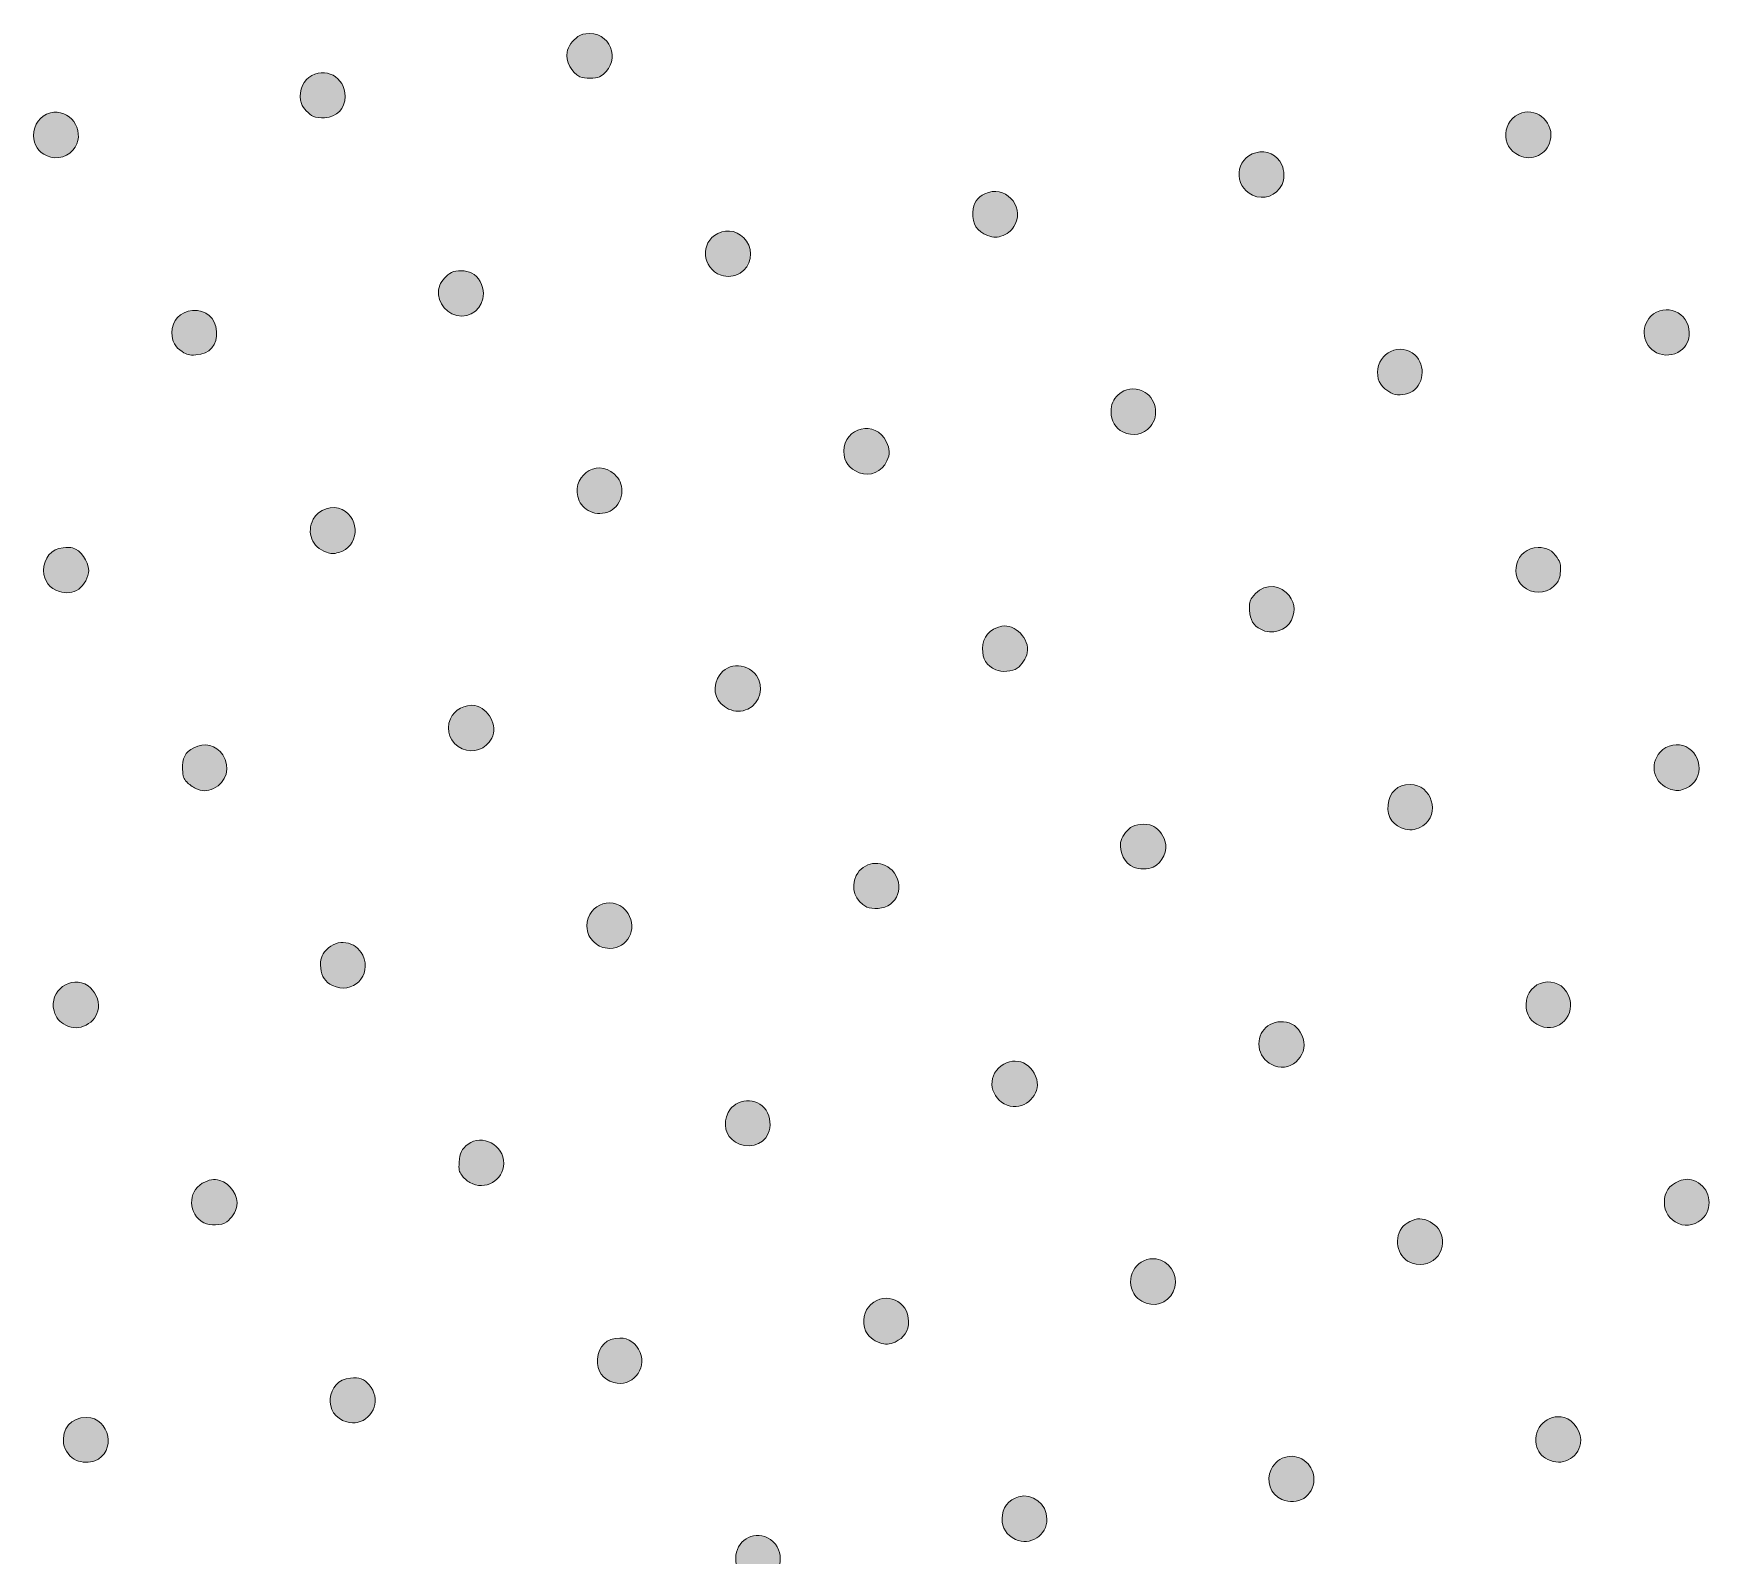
# Model space of a CAD drawing. Extents: x 0 to 500, y 2 to 498.
# Drawn here: x 375.4 to 498.1, y 111 to 222.1 of the extents above; entities that cross this region are included whole.
import ezdxf

# ---------------------------------------------------------------- set-up
doc = ezdxf.new("R2010")
doc.units = 0
doc.header["$MEASUREMENT"] = 0
doc.layers.add('LAYER_1', color=7, linetype='Continuous', lineweight=0)

# ---------------------------------------------------------------- blocks, each defined once
blk = doc.blocks.new('Block_0')
at = {"layer": 'LAYER_1', "true_color": 0x000000, "transparency": 33554687}
h = blk.add_hatch(color=18, dxfattribs=at)
h.dxf.hatch_style = 2
edge = h.paths.add_edge_path()
edge.add_spline(control_points=[(416.75, 218.96), (418.3, 219.77), (417.76, 222.11), (416.02, 222.11), (415.62, 222.11), (415.41, 222.05), (415.17, 221.89), (414.78, 221.63), (414.45, 221.16), (414.38, 220.75), (414.25, 220.1), (414.71, 219.23), (415.31, 218.96), (415.31, 218.96), (415.31, 218.96), (415.31, 218.96), (415.69, 218.8), (416.43, 218.8), (416.75, 218.96)], knot_values=[0, 0, 0, 0, 1, 1, 1, 2, 2, 2, 3, 3, 3, 4, 4, 4, 5, 5, 5, 6, 6, 6, 6], degree=3, periodic=0)
h = blk.add_hatch(color=18, dxfattribs=at)
h.dxf.hatch_style = 2
edge = h.paths.add_edge_path()
edge.add_spline(control_points=[(398.16, 217.52), (398.17, 218.95), (396.68, 219.74), (395.51, 218.91), (395, 218.55), (394.74, 217.61), (394.97, 216.99), (395.1, 216.64), (395.5, 216.22), (395.85, 216.06), (396.02, 215.98), (396.35, 215.94), (396.66, 215.96), (397.57, 216.01), (398.15, 216.62), (398.16, 217.52)], knot_values=[0, 0, 0, 0, 1, 1, 1, 2, 2, 2, 3, 3, 3, 4, 4, 4, 5, 5, 5, 5], degree=3, periodic=0)
h = blk.add_hatch(color=18, dxfattribs=at)
h.dxf.hatch_style = 2
edge = h.paths.add_edge_path()
edge.add_spline(control_points=[(376.63, 216.31), (375.86, 216.1), (375.41, 215.48), (375.41, 214.65), (375.41, 213.99), (375.75, 213.47), (376.39, 213.17), (377.09, 212.84), (378.05, 213.14), (378.45, 213.82), (379.19, 215.09), (378.03, 216.68), (376.63, 216.31)], knot_values=[0, 0, 0, 0, 1, 1, 1, 2, 2, 2, 3, 3, 3, 4, 4, 4, 4], degree=3, periodic=0)
h = blk.add_hatch(color=18, dxfattribs=at)
h.dxf.hatch_style = 2
edge = h.paths.add_edge_path()
edge.add_spline(control_points=[(485.32, 213.21), (485.77, 213.41), (486.05, 213.76), (486.19, 214.29), (486.52, 215.51), (485.29, 216.7), (484.11, 216.31), (482.65, 215.83), (482.52, 213.84), (483.91, 213.21), (483.91, 213.21), (483.91, 213.21), (483.91, 213.21), (484.39, 212.99), (484.84, 212.99), (485.32, 213.21)], knot_values=[0, 0, 0, 0, 1, 1, 1, 2, 2, 2, 3, 3, 3, 4, 4, 4, 5, 5, 5, 5], degree=3, periodic=0)
h = blk.add_hatch(color=18, dxfattribs=at)
h.dxf.hatch_style = 2
edge = h.paths.add_edge_path()
edge.add_spline(control_points=[(466.59, 212.52), (466.23, 213.27), (465.48, 213.62), (464.68, 213.41), (463.17, 213.01), (463.01, 210.97), (464.45, 210.31), (465.27, 209.92), (466.17, 210.25), (466.61, 211.08), (466.78, 211.42), (466.77, 212.13), (466.59, 212.52)], knot_values=[0, 0, 0, 0, 1, 1, 1, 2, 2, 2, 3, 3, 3, 4, 4, 4, 4], degree=3, periodic=0)
h = blk.add_hatch(color=18, dxfattribs=at)
h.dxf.hatch_style = 2
edge = h.paths.add_edge_path()
edge.add_spline(control_points=[(446.22, 207.37), (446.67, 207.56), (446.88, 207.75), (447.1, 208.18), (447.8, 209.57), (446.3, 211.09), (444.9, 210.41), (444.3, 210.12), (444.06, 209.75), (444.02, 209.05), (443.96, 208.2), (444.32, 207.64), (445.09, 207.36), (445.09, 207.36), (445.09, 207.36), (445.09, 207.36), (445.56, 207.2), (445.8, 207.2), (446.22, 207.37)], knot_values=[0, 0, 0, 0, 1, 1, 1, 2, 2, 2, 3, 3, 3, 4, 4, 4, 5, 5, 5, 6, 6, 6, 6], degree=3, periodic=0)
h = blk.add_hatch(color=18, dxfattribs=at)
h.dxf.hatch_style = 2
edge = h.paths.add_edge_path()
edge.add_spline(control_points=[(427.48, 206.95), (426.97, 207.67), (426.14, 207.89), (425.38, 207.51), (424.07, 206.84), (424.22, 204.98), (425.62, 204.46), (426.06, 204.3), (426.61, 204.36), (427.03, 204.62), (427.8, 205.09), (428.01, 206.21), (427.48, 206.95)], knot_values=[0, 0, 0, 0, 1, 1, 1, 2, 2, 2, 3, 3, 3, 4, 4, 4, 4], degree=3, periodic=0)
h = blk.add_hatch(color=18, dxfattribs=at)
h.dxf.hatch_style = 2
edge = h.paths.add_edge_path()
edge.add_spline(control_points=[(407.41, 204.62), (407.02, 204.83), (406.29, 204.85), (405.93, 204.66), (405.59, 204.49), (405.2, 204.06), (405.08, 203.74), (404.73, 202.81), (405.32, 201.74), (406.32, 201.52), (407.33, 201.29), (408.27, 202.07), (408.27, 203.13), (408.27, 203.7), (407.89, 204.37), (407.41, 204.62)], knot_values=[0, 0, 0, 0, 1, 1, 1, 2, 2, 2, 3, 3, 3, 4, 4, 4, 5, 5, 5, 5], degree=3, periodic=0)
h = blk.add_hatch(color=18, dxfattribs=at)
h.dxf.hatch_style = 2
edge = h.paths.add_edge_path()
edge.add_spline(control_points=[(496.34, 200.27), (496.33, 201.75), (494.58, 202.49), (493.54, 201.46), (492.73, 200.65), (492.94, 199.36), (493.96, 198.8), (494.46, 198.53), (495.24, 198.59), (495.69, 198.93), (496.15, 199.28), (496.35, 199.69), (496.34, 200.27)], knot_values=[0, 0, 0, 0, 1, 1, 1, 2, 2, 2, 3, 3, 3, 4, 4, 4, 4], degree=3, periodic=0)
h = blk.add_hatch(color=18, dxfattribs=at)
h.dxf.hatch_style = 2
edge = h.paths.add_edge_path()
edge.add_spline(control_points=[(388.77, 200.36), (388.69, 201.36), (388.01, 201.95), (387.02, 201.88), (386.1, 201.81), (385.51, 201.17), (385.51, 200.25), (385.51, 199.64), (385.75, 199.2), (386.26, 198.88), (386.63, 198.64), (386.75, 198.61), (387.26, 198.64), (388.26, 198.7), (388.85, 199.37), (388.77, 200.36)], knot_values=[0, 0, 0, 0, 1, 1, 1, 2, 2, 2, 3, 3, 3, 4, 4, 4, 5, 5, 5, 5], degree=3, periodic=0)
h = blk.add_hatch(color=18, dxfattribs=at)
h.dxf.hatch_style = 2
edge = h.paths.add_edge_path()
edge.add_spline(control_points=[(475.97, 195.9), (476.95, 196.34), (477.14, 197.89), (476.31, 198.64), (475.27, 199.59), (473.58, 198.81), (473.57, 197.37), (473.57, 196.7), (473.88, 196.23), (474.55, 195.87), (474.55, 195.87), (474.55, 195.87), (474.55, 195.87), (474.93, 195.67), (475.5, 195.68), (475.97, 195.9)], knot_values=[0, 0, 0, 0, 1, 1, 1, 2, 2, 2, 3, 3, 3, 4, 4, 4, 5, 5, 5, 5], degree=3, periodic=0)
h = blk.add_hatch(color=18, dxfattribs=at)
h.dxf.hatch_style = 2
edge = h.paths.add_edge_path()
edge.add_spline(control_points=[(456.42, 196), (455.78, 196.29), (455.15, 196.2), (454.64, 195.73), (454.25, 195.37), (454.11, 195.04), (454.11, 194.49), (454.11, 193.83), (454.43, 193.28), (454.97, 193.02), (455.72, 192.66), (456.45, 192.8), (456.98, 193.41), (457.68, 194.21), (457.39, 195.56), (456.42, 196)], knot_values=[0, 0, 0, 0, 1, 1, 1, 2, 2, 2, 3, 3, 3, 4, 4, 4, 5, 5, 5, 5], degree=3, periodic=0)
h = blk.add_hatch(color=18, dxfattribs=at)
h.dxf.hatch_style = 2
edge = h.paths.add_edge_path()
edge.add_spline(control_points=[(437.69, 192.31), (436.94, 193.92), (434.58, 193.37), (434.6, 191.6), (434.62, 190.79), (434.93, 190.35), (435.72, 190.04), (436.51, 189.73), (437.37, 190.1), (437.74, 190.9), (437.97, 191.4), (437.96, 191.74), (437.69, 192.31)], knot_values=[0, 0, 0, 0, 1, 1, 1, 2, 2, 2, 3, 3, 3, 4, 4, 4, 4], degree=3, periodic=0)
h = blk.add_hatch(color=18, dxfattribs=at)
h.dxf.hatch_style = 2
edge = h.paths.add_edge_path()
edge.add_spline(control_points=[(418.38, 188.69), (418.38, 189.19), (418.22, 189.57), (417.83, 189.93), (416.52, 191.17), (414.51, 189.65), (415.26, 187.99), (415.44, 187.59), (415.77, 187.3), (416.25, 187.12), (416.64, 186.98), (417.31, 187.07), (417.67, 187.32), (418.1, 187.61), (418.38, 188.15), (418.38, 188.69)], knot_values=[0, 0, 0, 0, 1, 1, 1, 2, 2, 2, 3, 3, 3, 4, 4, 4, 5, 5, 5, 5], degree=3, periodic=0)
h = blk.add_hatch(color=18, dxfattribs=at)
h.dxf.hatch_style = 2
edge = h.paths.add_edge_path()
edge.add_spline(control_points=[(397.94, 187.35), (397.26, 187.71), (396.21, 187.35), (395.84, 186.64), (395.32, 185.67), (395.74, 184.59), (396.79, 184.23), (397.16, 184.1), (397.28, 184.1), (397.7, 184.21), (399.17, 184.62), (399.32, 186.63), (397.94, 187.35)], knot_values=[0, 0, 0, 0, 1, 1, 1, 2, 2, 2, 3, 3, 3, 4, 4, 4, 4], degree=3, periodic=0)
h = blk.add_hatch(color=18, dxfattribs=at)
h.dxf.hatch_style = 2
edge = h.paths.add_edge_path()
edge.add_spline(control_points=[(378.7, 181.54), (379.09, 181.8), (379.43, 182.43), (379.43, 182.9), (379.43, 183.57), (378.83, 184.4), (378.25, 184.55), (378.12, 184.58), (377.81, 184.58), (377.56, 184.56), (376.71, 184.48), (376.14, 183.8), (376.14, 182.89), (376.15, 182.13), (376.56, 181.58), (377.29, 181.35), (377.29, 181.35), (377.29, 181.35), (377.29, 181.35), (377.79, 181.2), (378.25, 181.26), (378.7, 181.54)], knot_values=[0, 0, 0, 0, 1, 1, 1, 2, 2, 2, 3, 3, 3, 4, 4, 4, 5, 5, 5, 6, 6, 6, 7, 7, 7, 7], degree=3, periodic=0)
h = blk.add_hatch(color=18, dxfattribs=at)
h.dxf.hatch_style = 2
edge = h.paths.add_edge_path()
edge.add_spline(control_points=[(486.93, 182.84), (486.96, 183.35), (486.93, 183.46), (486.69, 183.84), (486.36, 184.35), (485.93, 184.58), (485.3, 184.58), (483.67, 184.57), (483.06, 182.38), (484.45, 181.55), (485.18, 181.11), (486.14, 181.28), (486.65, 181.94), (486.84, 182.19), (486.91, 182.4), (486.93, 182.84)], knot_values=[0, 0, 0, 0, 1, 1, 1, 2, 2, 2, 3, 3, 3, 4, 4, 4, 5, 5, 5, 5], degree=3, periodic=0)
h = blk.add_hatch(color=18, dxfattribs=at)
h.dxf.hatch_style = 2
edge = h.paths.add_edge_path()
edge.add_spline(control_points=[(466.91, 181.28), (466.15, 181.99), (465.04, 181.83), (464.41, 180.92), (464.23, 180.65), (464.2, 180.51), (464.23, 179.99), (464.27, 179.28), (464.5, 178.88), (465.04, 178.6), (465.85, 178.17), (466.91, 178.49), (467.29, 179.28), (467.64, 180), (467.51, 180.72), (466.91, 181.28)], knot_values=[0, 0, 0, 0, 1, 1, 1, 2, 2, 2, 3, 3, 3, 4, 4, 4, 5, 5, 5, 5], degree=3, periodic=0)
h = blk.add_hatch(color=18, dxfattribs=at)
h.dxf.hatch_style = 2
edge = h.paths.add_edge_path()
edge.add_spline(control_points=[(447.99, 176.88), (448.18, 177.9), (447.09, 179.03), (446.12, 178.82), (445.23, 178.63), (444.72, 178.04), (444.72, 177.2), (444.72, 176.42), (445.01, 175.95), (445.69, 175.65), (446.12, 175.45), (446.92, 175.51), (447.26, 175.76), (447.6, 176.01), (447.91, 176.49), (447.99, 176.88)], knot_values=[0, 0, 0, 0, 1, 1, 1, 2, 2, 2, 3, 3, 3, 4, 4, 4, 5, 5, 5, 5], degree=3, periodic=0)
h = blk.add_hatch(color=18, dxfattribs=at)
h.dxf.hatch_style = 2
edge = h.paths.add_edge_path()
edge.add_spline(control_points=[(427.59, 172.78), (428.48, 173.19), (428.79, 174.43), (428.21, 175.22), (427.42, 176.27), (425.89, 176.15), (425.37, 175), (424.95, 174.09), (425.28, 173.19), (426.17, 172.78), (426.17, 172.78), (426.17, 172.78), (426.17, 172.78), (426.65, 172.56), (427.1, 172.56), (427.59, 172.78)], knot_values=[0, 0, 0, 0, 1, 1, 1, 2, 2, 2, 3, 3, 3, 4, 4, 4, 5, 5, 5, 5], degree=3, periodic=0)
h = blk.add_hatch(color=18, dxfattribs=at)
h.dxf.hatch_style = 2
edge = h.paths.add_edge_path()
edge.add_spline(control_points=[(407.63, 173.03), (406.97, 173.16), (406.11, 172.7), (405.85, 172.07), (405.49, 171.2), (405.85, 170.28), (406.71, 169.88), (407.54, 169.5), (408.43, 169.82), (408.87, 170.66), (409.33, 171.55), (408.66, 172.84), (407.63, 173.03)], knot_values=[0, 0, 0, 0, 1, 1, 1, 2, 2, 2, 3, 3, 3, 4, 4, 4, 4], degree=3, periodic=0)
h = blk.add_hatch(color=18, dxfattribs=at)
h.dxf.hatch_style = 2
edge = h.paths.add_edge_path()
edge.add_spline(control_points=[(389.22, 169.43), (388.75, 170.14), (387.87, 170.36), (387.1, 169.95), (386.48, 169.63), (386.25, 169.17), (386.29, 168.37), (386.31, 167.83), (386.35, 167.71), (386.59, 167.45), (386.75, 167.29), (387.04, 167.07), (387.25, 166.98), (387.72, 166.76), (388.08, 166.76), (388.56, 166.98), (389.5, 167.41), (389.81, 168.54), (389.22, 169.43)], knot_values=[0, 0, 0, 0, 1, 1, 1, 2, 2, 2, 3, 3, 3, 4, 4, 4, 5, 5, 5, 6, 6, 6, 6], degree=3, periodic=0)
h = blk.add_hatch(color=18, dxfattribs=at)
h.dxf.hatch_style = 2
edge = h.paths.add_edge_path()
edge.add_spline(control_points=[(497.06, 168.43), (497.06, 169.14), (496.71, 169.72), (496.1, 170.04), (495.55, 170.33), (494.7, 170.15), (494.23, 169.64), (493.37, 168.72), (493.78, 167.26), (495, 166.91), (495.43, 166.79), (495.46, 166.79), (495.86, 166.9), (496.58, 167.1), (497.06, 167.71), (497.06, 168.43)], knot_values=[0, 0, 0, 0, 1, 1, 1, 2, 2, 2, 3, 3, 3, 4, 4, 4, 5, 5, 5, 5], degree=3, periodic=0)
h = blk.add_hatch(color=18, dxfattribs=at)
h.dxf.hatch_style = 2
edge = h.paths.add_edge_path()
edge.add_spline(control_points=[(475.96, 167.27), (475.04, 167.27), (474.4, 166.68), (474.34, 165.78), (474.27, 164.86), (474.74, 164.2), (475.59, 164.01), (476.08, 163.9), (476.44, 163.97), (476.88, 164.25), (478.2, 165.09), (477.53, 167.27), (475.96, 167.27)], knot_values=[0, 0, 0, 0, 1, 1, 1, 2, 2, 2, 3, 3, 3, 4, 4, 4, 4], degree=3, periodic=0)
h = blk.add_hatch(color=18, dxfattribs=at)
h.dxf.hatch_style = 2
edge = h.paths.add_edge_path()
edge.add_spline(control_points=[(457.18, 161.23), (457.88, 161.59), (458.26, 162.44), (458.05, 163.15), (457.91, 163.61), (457.48, 164.12), (457.1, 164.28), (456.71, 164.44), (455.84, 164.35), (455.53, 164.12), (455.18, 163.86), (454.89, 163.41), (454.81, 163.02), (454.69, 162.34), (455.13, 161.49), (455.74, 161.23), (455.74, 161.23), (455.74, 161.23), (455.74, 161.23), (456.12, 161.06), (456.86, 161.06), (457.18, 161.23)], knot_values=[0, 0, 0, 0, 1, 1, 1, 2, 2, 2, 3, 3, 3, 4, 4, 4, 5, 5, 5, 6, 6, 6, 7, 7, 7, 7], degree=3, periodic=0)
h = blk.add_hatch(color=18, dxfattribs=at)
h.dxf.hatch_style = 2
edge = h.paths.add_edge_path()
edge.add_spline(control_points=[(438.11, 161), (437.33, 161.82), (435.99, 161.62), (435.5, 160.61), (435.07, 159.72), (435.4, 158.73), (436.28, 158.32), (436.45, 158.24), (436.77, 158.2), (437.09, 158.22), (438.52, 158.3), (439.13, 159.94), (438.11, 161)], knot_values=[0, 0, 0, 0, 1, 1, 1, 2, 2, 2, 3, 3, 3, 4, 4, 4, 4], degree=3, periodic=0)
h = blk.add_hatch(color=18, dxfattribs=at)
h.dxf.hatch_style = 2
edge = h.paths.add_edge_path()
edge.add_spline(control_points=[(418.83, 157.84), (417.93, 159.26), (415.83, 158.62), (415.83, 156.93), (415.83, 156.69), (415.89, 156.39), (415.97, 156.25), (416.13, 155.92), (416.56, 155.52), (416.86, 155.4), (416.99, 155.35), (417.28, 155.3), (417.5, 155.3), (418.79, 155.28), (419.54, 156.72), (418.83, 157.84)], knot_values=[0, 0, 0, 0, 1, 1, 1, 2, 2, 2, 3, 3, 3, 4, 4, 4, 5, 5, 5, 5], degree=3, periodic=0)
h = blk.add_hatch(color=18, dxfattribs=at)
h.dxf.hatch_style = 2
edge = h.paths.add_edge_path()
edge.add_spline(control_points=[(396.79, 155.19), (396.41, 154.76), (396.33, 154.52), (396.39, 153.85), (396.44, 153.24), (396.7, 152.85), (397.23, 152.59), (398.7, 151.86), (400.16, 153.32), (399.45, 154.8), (398.94, 155.85), (397.57, 156.05), (396.79, 155.19)], knot_values=[0, 0, 0, 0, 1, 1, 1, 2, 2, 2, 3, 3, 3, 4, 4, 4, 4], degree=3, periodic=0)
h = blk.add_hatch(color=18, dxfattribs=at)
h.dxf.hatch_style = 2
edge = h.paths.add_edge_path()
edge.add_spline(control_points=[(380.14, 150.95), (380.22, 151.49), (379.87, 152.24), (379.39, 152.57), (378.15, 153.4), (376.5, 152.19), (376.9, 150.73), (377.03, 150.23), (377.29, 149.93), (377.77, 149.69), (378.28, 149.43), (378.73, 149.44), (379.25, 149.7), (379.75, 149.95), (380.05, 150.38), (380.14, 150.95)], knot_values=[0, 0, 0, 0, 1, 1, 1, 2, 2, 2, 3, 3, 3, 4, 4, 4, 5, 5, 5, 5], degree=3, periodic=0)
h = blk.add_hatch(color=18, dxfattribs=at)
h.dxf.hatch_style = 2
edge = h.paths.add_edge_path()
edge.add_spline(control_points=[(484.43, 151.19), (484.42, 150.45), (484.76, 149.94), (485.46, 149.64), (486.8, 149.06), (488.14, 150.49), (487.53, 151.85), (486.81, 153.5), (484.43, 152.99), (484.43, 151.19)], knot_values=[0, 0, 0, 0, 1, 1, 1, 2, 2, 2, 3, 3, 3, 3], degree=3, periodic=0)
h = blk.add_hatch(color=18, dxfattribs=at)
h.dxf.hatch_style = 2
edge = h.paths.add_edge_path()
edge.add_spline(control_points=[(466.7, 149.94), (465.54, 150.03), (464.69, 149.04), (464.96, 147.9), (465.09, 147.38), (465.51, 146.92), (466.05, 146.72), (467.39, 146.23), (468.68, 147.68), (468.05, 148.97), (467.76, 149.57), (467.32, 149.89), (466.7, 149.94)], knot_values=[0, 0, 0, 0, 1, 1, 1, 2, 2, 2, 3, 3, 3, 4, 4, 4, 4], degree=3, periodic=0)
h = blk.add_hatch(color=18, dxfattribs=at)
h.dxf.hatch_style = 2
edge = h.paths.add_edge_path()
edge.add_spline(control_points=[(445.89, 146.56), (444.96, 145.66), (445.45, 144.07), (446.75, 143.78), (447.87, 143.53), (448.98, 144.64), (448.68, 145.72), (448.32, 147.07), (446.87, 147.51), (445.89, 146.56)], knot_values=[0, 0, 0, 0, 1, 1, 1, 2, 2, 2, 3, 3, 3, 3], degree=3, periodic=0)
h = blk.add_hatch(color=18, dxfattribs=at)
h.dxf.hatch_style = 2
edge = h.paths.add_edge_path()
edge.add_spline(control_points=[(428.91, 143.48), (428.26, 144.46), (426.68, 144.37), (426.15, 143.32), (425.73, 142.49), (425.94, 141.61), (426.68, 141.15), (427.54, 140.6), (428.65, 140.89), (429.07, 141.77), (429.3, 142.26), (429.23, 143), (428.91, 143.48)], knot_values=[0, 0, 0, 0, 1, 1, 1, 2, 2, 2, 3, 3, 3, 4, 4, 4, 4], degree=3, periodic=0)
h = blk.add_hatch(color=18, dxfattribs=at)
h.dxf.hatch_style = 2
edge = h.paths.add_edge_path()
edge.add_spline(control_points=[(407.14, 141), (406.68, 140.65), (406.53, 140.35), (406.49, 139.69), (406.46, 139.14), (406.49, 139.01), (406.68, 138.73), (406.8, 138.55), (407.07, 138.31), (407.27, 138.19), (408.37, 137.58), (409.75, 138.36), (409.75, 139.6), (409.75, 140.93), (408.18, 141.77), (407.14, 141)], knot_values=[0, 0, 0, 0, 1, 1, 1, 2, 2, 2, 3, 3, 3, 4, 4, 4, 5, 5, 5, 5], degree=3, periodic=0)
h = blk.add_hatch(color=18, dxfattribs=at)
h.dxf.hatch_style = 2
edge = h.paths.add_edge_path()
edge.add_spline(control_points=[(390.25, 136.46), (390.39, 137.21), (389.78, 138.14), (389, 138.35), (388.56, 138.47), (388.24, 138.42), (387.73, 138.14), (386.64, 137.53), (386.7, 135.88), (387.84, 135.26), (388.29, 135.02), (389.14, 135.05), (389.52, 135.33), (389.87, 135.59), (390.18, 136.06), (390.25, 136.46)], knot_values=[0, 0, 0, 0, 1, 1, 1, 2, 2, 2, 3, 3, 3, 4, 4, 4, 5, 5, 5, 5], degree=3, periodic=0)
h = blk.add_hatch(color=18, dxfattribs=at)
h.dxf.hatch_style = 2
edge = h.paths.add_edge_path()
edge.add_spline(control_points=[(496.84, 138.27), (496.36, 138.48), (496.04, 138.49), (495.58, 138.3), (494.87, 138.01), (494.53, 137.5), (494.53, 136.75), (494.53, 136.03), (494.87, 135.53), (495.56, 135.2), (496.16, 134.93), (496.92, 135.12), (497.41, 135.67), (498.11, 136.47), (497.81, 137.83), (496.84, 138.27)], knot_values=[0, 0, 0, 0, 1, 1, 1, 2, 2, 2, 3, 3, 3, 4, 4, 4, 5, 5, 5, 5], degree=3, periodic=0)
h = blk.add_hatch(color=18, dxfattribs=at)
h.dxf.hatch_style = 2
edge = h.paths.add_edge_path()
edge.add_spline(control_points=[(476.66, 135.55), (476.23, 135.55), (475.58, 135.22), (475.34, 134.88), (474.7, 133.98), (475.1, 132.62), (476.11, 132.3), (477.68, 131.8), (478.92, 133.43), (478.02, 134.81), (477.76, 135.2), (477.12, 135.55), (476.66, 135.55)], knot_values=[0, 0, 0, 0, 1, 1, 1, 2, 2, 2, 3, 3, 3, 4, 4, 4, 4], degree=3, periodic=0)
h = blk.add_hatch(color=18, dxfattribs=at)
h.dxf.hatch_style = 2
edge = h.paths.add_edge_path()
edge.add_spline(control_points=[(457.4, 132.62), (456.1, 132.79), (455.14, 131.46), (455.69, 130.25), (455.87, 129.85), (456.2, 129.56), (456.68, 129.39), (457.58, 129.07), (458.52, 129.59), (458.77, 130.55), (459.02, 131.48), (458.34, 132.49), (457.4, 132.62)], knot_values=[0, 0, 0, 0, 1, 1, 1, 2, 2, 2, 3, 3, 3, 4, 4, 4, 4], degree=3, periodic=0)
h = blk.add_hatch(color=18, dxfattribs=at)
h.dxf.hatch_style = 2
edge = h.paths.add_edge_path()
edge.add_spline(control_points=[(439.32, 128.06), (439.32, 129.54), (437.64, 130.29), (436.57, 129.3), (436.06, 128.82), (435.9, 128.03), (436.18, 127.37), (436.32, 127.03), (436.77, 126.64), (437.22, 126.49), (437.63, 126.34), (437.92, 126.36), (438.34, 126.55), (438.99, 126.86), (439.32, 127.36), (439.32, 128.06)], knot_values=[0, 0, 0, 0, 1, 1, 1, 2, 2, 2, 3, 3, 3, 4, 4, 4, 5, 5, 5, 5], degree=3, periodic=0)
h = blk.add_hatch(color=18, dxfattribs=at)
h.dxf.hatch_style = 2
edge = h.paths.add_edge_path()
edge.add_spline(control_points=[(418.22, 126.84), (417.28, 126.84), (416.66, 126.25), (416.6, 125.3), (416.54, 124.42), (416.96, 123.82), (417.8, 123.59), (419.09, 123.22), (420.23, 124.55), (419.71, 125.79), (419.42, 126.48), (418.91, 126.84), (418.22, 126.84)], knot_values=[0, 0, 0, 0, 1, 1, 1, 2, 2, 2, 3, 3, 3, 4, 4, 4, 4], degree=3, periodic=0)
h = blk.add_hatch(color=18, dxfattribs=at)
h.dxf.hatch_style = 2
edge = h.paths.add_edge_path()
edge.add_spline(control_points=[(399.92, 123.42), (399.55, 123.84), (399.19, 123.98), (398.56, 123.92), (396.74, 123.77), (396.51, 121.17), (398.29, 120.72), (398.54, 120.66), (398.88, 120.63), (399.03, 120.67), (400.31, 120.95), (400.78, 122.44), (399.92, 123.42)], knot_values=[0, 0, 0, 0, 1, 1, 1, 2, 2, 2, 3, 3, 3, 4, 4, 4, 4], degree=3, periodic=0)
h = blk.add_hatch(color=18, dxfattribs=at)
h.dxf.hatch_style = 2
edge = h.paths.add_edge_path()
edge.add_spline(control_points=[(379.27, 121.04), (378.14, 121.04), (377.44, 120.23), (377.6, 119.12), (377.68, 118.64), (378.09, 118.09), (378.54, 117.9), (378.89, 117.75), (379.52, 117.73), (379.87, 117.87), (381.48, 118.48), (381, 121.04), (379.27, 121.04)], knot_values=[0, 0, 0, 0, 1, 1, 1, 2, 2, 2, 3, 3, 3, 4, 4, 4, 4], degree=3, periodic=0)
h = blk.add_hatch(color=18, dxfattribs=at)
h.dxf.hatch_style = 2
edge = h.paths.add_edge_path()
edge.add_spline(control_points=[(487.2, 121.04), (486.04, 121.36), (484.9, 120.26), (485.17, 119.06), (485.29, 118.54), (485.52, 118.23), (486.02, 117.97), (487.02, 117.45), (488.2, 118.03), (488.41, 119.14), (488.55, 119.89), (487.95, 120.83), (487.2, 121.04)], knot_values=[0, 0, 0, 0, 1, 1, 1, 2, 2, 2, 3, 3, 3, 4, 4, 4, 4], degree=3, periodic=0)
h = blk.add_hatch(color=18, dxfattribs=at)
h.dxf.hatch_style = 2
edge = h.paths.add_edge_path()
edge.add_spline(control_points=[(468.36, 117.78), (467.56, 118.52), (466.29, 118.26), (465.8, 117.25), (465.4, 116.41), (465.74, 115.43), (466.59, 115.05), (467.71, 114.54), (468.94, 115.3), (468.92, 116.5), (468.92, 117.04), (468.75, 117.42), (468.36, 117.78)], knot_values=[0, 0, 0, 0, 1, 1, 1, 2, 2, 2, 3, 3, 3, 4, 4, 4, 4], degree=3, periodic=0)
h = blk.add_hatch(color=18, dxfattribs=at)
h.dxf.hatch_style = 2
edge = h.paths.add_edge_path()
edge.add_spline(control_points=[(447.36, 115.25), (446.62, 115.03), (446.15, 114.41), (446.15, 113.66), (446.15, 112.95), (446.47, 112.45), (447.13, 112.14), (448.2, 111.63), (449.43, 112.42), (449.43, 113.62), (449.42, 114.72), (448.37, 115.55), (447.36, 115.25)], knot_values=[0, 0, 0, 0, 1, 1, 1, 2, 2, 2, 3, 3, 3, 4, 4, 4, 4], degree=3, periodic=0)
h = blk.add_hatch(color=18, dxfattribs=at)
h.dxf.hatch_style = 2
edge = h.paths.add_edge_path()
edge.add_spline(control_points=[(429.02, 112.25), (427.93, 112.8), (426.69, 112.01), (426.69, 110.76), (426.69, 110.02), (427.02, 109.51), (427.72, 109.21), (428.16, 109.02), (428.53, 109.03), (428.99, 109.24), (430.26, 109.82), (430.27, 111.61), (429.02, 112.25)], knot_values=[0, 0, 0, 0, 1, 1, 1, 2, 2, 2, 3, 3, 3, 4, 4, 4, 4], degree=3, periodic=0)
at = {"layer": 'LAYER_1'}
for points, knots in [([(416.75, 218.96), (418.3, 219.77), (417.76, 222.11), (416.02, 222.11), (415.62, 222.11), (415.41, 222.05), (415.17, 221.89), (414.78, 221.63), (414.45, 221.16), (414.38, 220.75), (414.25, 220.1), (414.71, 219.23), (415.31, 218.96), (415.31, 218.96), (415.31, 218.96), (415.31, 218.96), (415.69, 218.8), (416.43, 218.8), (416.75, 218.96)], [0, 0, 0, 0, 1, 1, 1, 2, 2, 2, 3, 3, 3, 4, 4, 4, 5, 5, 5, 6, 6, 6, 6]), ([(398.16, 217.52), (398.17, 218.95), (396.68, 219.74), (395.51, 218.91), (395, 218.55), (394.74, 217.61), (394.97, 216.99), (395.1, 216.64), (395.5, 216.22), (395.85, 216.06), (396.02, 215.98), (396.35, 215.94), (396.66, 215.96), (397.57, 216.01), (398.15, 216.62), (398.16, 217.52)], [0, 0, 0, 0, 1, 1, 1, 2, 2, 2, 3, 3, 3, 4, 4, 4, 5, 5, 5, 5]), ([(376.63, 216.31), (375.86, 216.1), (375.41, 215.48), (375.41, 214.65), (375.41, 213.99), (375.75, 213.47), (376.39, 213.17), (377.09, 212.84), (378.05, 213.14), (378.45, 213.82), (379.19, 215.09), (378.03, 216.68), (376.63, 216.31)], [0, 0, 0, 0, 1, 1, 1, 2, 2, 2, 3, 3, 3, 4, 4, 4, 4]), ([(485.32, 213.21), (485.77, 213.41), (486.05, 213.76), (486.19, 214.29), (486.52, 215.51), (485.29, 216.7), (484.11, 216.31), (482.65, 215.83), (482.52, 213.84), (483.91, 213.21), (483.91, 213.21), (483.91, 213.21), (483.91, 213.21), (484.39, 212.99), (484.84, 212.99), (485.32, 213.21)], [0, 0, 0, 0, 1, 1, 1, 2, 2, 2, 3, 3, 3, 4, 4, 4, 5, 5, 5, 5]), ([(466.59, 212.52), (466.23, 213.27), (465.48, 213.62), (464.68, 213.41), (463.17, 213.01), (463.01, 210.97), (464.45, 210.31), (465.27, 209.92), (466.17, 210.25), (466.61, 211.08), (466.78, 211.42), (466.77, 212.13), (466.59, 212.52)], [0, 0, 0, 0, 1, 1, 1, 2, 2, 2, 3, 3, 3, 4, 4, 4, 4]), ([(446.22, 207.37), (446.67, 207.56), (446.88, 207.75), (447.1, 208.18), (447.8, 209.57), (446.3, 211.09), (444.9, 210.41), (444.3, 210.12), (444.06, 209.75), (444.02, 209.05), (443.96, 208.2), (444.32, 207.64), (445.09, 207.36), (445.09, 207.36), (445.09, 207.36), (445.09, 207.36), (445.56, 207.2), (445.8, 207.2), (446.22, 207.37)], [0, 0, 0, 0, 1, 1, 1, 2, 2, 2, 3, 3, 3, 4, 4, 4, 5, 5, 5, 6, 6, 6, 6]), ([(427.48, 206.95), (426.97, 207.67), (426.14, 207.89), (425.38, 207.51), (424.07, 206.84), (424.22, 204.98), (425.62, 204.46), (426.06, 204.3), (426.61, 204.36), (427.03, 204.62), (427.8, 205.09), (428.01, 206.21), (427.48, 206.95)], [0, 0, 0, 0, 1, 1, 1, 2, 2, 2, 3, 3, 3, 4, 4, 4, 4]), ([(407.41, 204.62), (407.02, 204.83), (406.29, 204.85), (405.93, 204.66), (405.59, 204.49), (405.2, 204.06), (405.08, 203.74), (404.73, 202.81), (405.32, 201.74), (406.32, 201.52), (407.33, 201.29), (408.27, 202.07), (408.27, 203.13), (408.27, 203.7), (407.89, 204.37), (407.41, 204.62)], [0, 0, 0, 0, 1, 1, 1, 2, 2, 2, 3, 3, 3, 4, 4, 4, 5, 5, 5, 5]), ([(496.34, 200.27), (496.33, 201.75), (494.58, 202.49), (493.54, 201.46), (492.73, 200.65), (492.94, 199.36), (493.96, 198.8), (494.46, 198.53), (495.24, 198.59), (495.69, 198.93), (496.15, 199.28), (496.35, 199.69), (496.34, 200.27)], [0, 0, 0, 0, 1, 1, 1, 2, 2, 2, 3, 3, 3, 4, 4, 4, 4]), ([(388.77, 200.36), (388.69, 201.36), (388.01, 201.95), (387.02, 201.88), (386.1, 201.81), (385.51, 201.17), (385.51, 200.25), (385.51, 199.64), (385.75, 199.2), (386.26, 198.88), (386.63, 198.64), (386.75, 198.61), (387.26, 198.64), (388.26, 198.7), (388.85, 199.37), (388.77, 200.36)], [0, 0, 0, 0, 1, 1, 1, 2, 2, 2, 3, 3, 3, 4, 4, 4, 5, 5, 5, 5]), ([(475.97, 195.9), (476.95, 196.34), (477.14, 197.89), (476.31, 198.64), (475.27, 199.59), (473.58, 198.81), (473.57, 197.37), (473.57, 196.7), (473.88, 196.23), (474.55, 195.87), (474.55, 195.87), (474.55, 195.87), (474.55, 195.87), (474.93, 195.67), (475.5, 195.68), (475.97, 195.9)], [0, 0, 0, 0, 1, 1, 1, 2, 2, 2, 3, 3, 3, 4, 4, 4, 5, 5, 5, 5]), ([(456.42, 196), (455.78, 196.29), (455.15, 196.2), (454.64, 195.73), (454.25, 195.37), (454.11, 195.04), (454.11, 194.49), (454.11, 193.83), (454.43, 193.28), (454.97, 193.02), (455.72, 192.66), (456.45, 192.8), (456.98, 193.41), (457.68, 194.21), (457.39, 195.56), (456.42, 196)], [0, 0, 0, 0, 1, 1, 1, 2, 2, 2, 3, 3, 3, 4, 4, 4, 5, 5, 5, 5]), ([(437.69, 192.31), (436.94, 193.92), (434.58, 193.37), (434.6, 191.6), (434.62, 190.79), (434.93, 190.35), (435.72, 190.04), (436.51, 189.73), (437.37, 190.1), (437.74, 190.9), (437.97, 191.4), (437.96, 191.74), (437.69, 192.31)], [0, 0, 0, 0, 1, 1, 1, 2, 2, 2, 3, 3, 3, 4, 4, 4, 4]), ([(418.38, 188.69), (418.38, 189.19), (418.22, 189.57), (417.83, 189.93), (416.52, 191.17), (414.51, 189.65), (415.26, 187.99), (415.44, 187.59), (415.77, 187.3), (416.25, 187.12), (416.64, 186.98), (417.31, 187.07), (417.67, 187.32), (418.1, 187.61), (418.38, 188.15), (418.38, 188.69)], [0, 0, 0, 0, 1, 1, 1, 2, 2, 2, 3, 3, 3, 4, 4, 4, 5, 5, 5, 5]), ([(397.94, 187.35), (397.26, 187.71), (396.21, 187.35), (395.84, 186.64), (395.32, 185.67), (395.74, 184.59), (396.79, 184.23), (397.16, 184.1), (397.28, 184.1), (397.7, 184.21), (399.17, 184.62), (399.32, 186.63), (397.94, 187.35)], [0, 0, 0, 0, 1, 1, 1, 2, 2, 2, 3, 3, 3, 4, 4, 4, 4]), ([(378.7, 181.54), (379.09, 181.8), (379.43, 182.43), (379.43, 182.9), (379.43, 183.57), (378.83, 184.4), (378.25, 184.55), (378.12, 184.58), (377.81, 184.58), (377.56, 184.56), (376.71, 184.48), (376.14, 183.8), (376.14, 182.89), (376.15, 182.13), (376.56, 181.58), (377.29, 181.35), (377.29, 181.35), (377.29, 181.35), (377.29, 181.35), (377.79, 181.2), (378.25, 181.26), (378.7, 181.54)], [0, 0, 0, 0, 1, 1, 1, 2, 2, 2, 3, 3, 3, 4, 4, 4, 5, 5, 5, 6, 6, 6, 7, 7, 7, 7]), ([(486.93, 182.84), (486.96, 183.35), (486.93, 183.46), (486.69, 183.84), (486.36, 184.35), (485.93, 184.58), (485.3, 184.58), (483.67, 184.57), (483.06, 182.38), (484.45, 181.55), (485.18, 181.11), (486.14, 181.28), (486.65, 181.94), (486.84, 182.19), (486.91, 182.4), (486.93, 182.84)], [0, 0, 0, 0, 1, 1, 1, 2, 2, 2, 3, 3, 3, 4, 4, 4, 5, 5, 5, 5]), ([(466.91, 181.28), (466.15, 181.99), (465.04, 181.83), (464.41, 180.92), (464.23, 180.65), (464.2, 180.51), (464.23, 179.99), (464.27, 179.28), (464.5, 178.88), (465.04, 178.6), (465.85, 178.17), (466.91, 178.49), (467.29, 179.28), (467.64, 180), (467.51, 180.72), (466.91, 181.28)], [0, 0, 0, 0, 1, 1, 1, 2, 2, 2, 3, 3, 3, 4, 4, 4, 5, 5, 5, 5]), ([(447.99, 176.88), (448.18, 177.9), (447.09, 179.03), (446.12, 178.82), (445.23, 178.63), (444.72, 178.04), (444.72, 177.2), (444.72, 176.42), (445.01, 175.95), (445.69, 175.65), (446.12, 175.45), (446.92, 175.51), (447.26, 175.76), (447.6, 176.01), (447.91, 176.49), (447.99, 176.88)], [0, 0, 0, 0, 1, 1, 1, 2, 2, 2, 3, 3, 3, 4, 4, 4, 5, 5, 5, 5]), ([(427.59, 172.78), (428.48, 173.19), (428.79, 174.43), (428.21, 175.22), (427.42, 176.27), (425.89, 176.15), (425.37, 175), (424.95, 174.09), (425.28, 173.19), (426.17, 172.78), (426.17, 172.78), (426.17, 172.78), (426.17, 172.78), (426.65, 172.56), (427.1, 172.56), (427.59, 172.78)], [0, 0, 0, 0, 1, 1, 1, 2, 2, 2, 3, 3, 3, 4, 4, 4, 5, 5, 5, 5]), ([(407.63, 173.03), (406.97, 173.16), (406.11, 172.7), (405.85, 172.07), (405.49, 171.2), (405.85, 170.28), (406.71, 169.88), (407.54, 169.5), (408.43, 169.82), (408.87, 170.66), (409.33, 171.55), (408.66, 172.84), (407.63, 173.03)], [0, 0, 0, 0, 1, 1, 1, 2, 2, 2, 3, 3, 3, 4, 4, 4, 4]), ([(389.22, 169.43), (388.75, 170.14), (387.87, 170.36), (387.1, 169.95), (386.48, 169.63), (386.25, 169.17), (386.29, 168.37), (386.31, 167.83), (386.35, 167.71), (386.59, 167.45), (386.75, 167.29), (387.04, 167.07), (387.25, 166.98), (387.72, 166.76), (388.08, 166.76), (388.56, 166.98), (389.5, 167.41), (389.81, 168.54), (389.22, 169.43)], [0, 0, 0, 0, 1, 1, 1, 2, 2, 2, 3, 3, 3, 4, 4, 4, 5, 5, 5, 6, 6, 6, 6]), ([(497.06, 168.43), (497.06, 169.14), (496.71, 169.72), (496.1, 170.04), (495.55, 170.33), (494.7, 170.15), (494.23, 169.64), (493.37, 168.72), (493.78, 167.26), (495, 166.91), (495.43, 166.79), (495.46, 166.79), (495.86, 166.9), (496.58, 167.1), (497.06, 167.71), (497.06, 168.43)], [0, 0, 0, 0, 1, 1, 1, 2, 2, 2, 3, 3, 3, 4, 4, 4, 5, 5, 5, 5]), ([(475.96, 167.27), (475.04, 167.27), (474.4, 166.68), (474.34, 165.78), (474.27, 164.86), (474.74, 164.2), (475.59, 164.01), (476.08, 163.9), (476.44, 163.97), (476.88, 164.25), (478.2, 165.09), (477.53, 167.27), (475.96, 167.27)], [0, 0, 0, 0, 1, 1, 1, 2, 2, 2, 3, 3, 3, 4, 4, 4, 4]), ([(457.18, 161.23), (457.88, 161.59), (458.26, 162.44), (458.05, 163.15), (457.91, 163.61), (457.48, 164.12), (457.1, 164.28), (456.71, 164.44), (455.84, 164.35), (455.53, 164.12), (455.18, 163.86), (454.89, 163.41), (454.81, 163.02), (454.69, 162.34), (455.13, 161.49), (455.74, 161.23), (455.74, 161.23), (455.74, 161.23), (455.74, 161.23), (456.12, 161.06), (456.86, 161.06), (457.18, 161.23)], [0, 0, 0, 0, 1, 1, 1, 2, 2, 2, 3, 3, 3, 4, 4, 4, 5, 5, 5, 6, 6, 6, 7, 7, 7, 7]), ([(438.11, 161), (437.33, 161.82), (435.99, 161.62), (435.5, 160.61), (435.07, 159.72), (435.4, 158.73), (436.28, 158.32), (436.45, 158.24), (436.77, 158.2), (437.09, 158.22), (438.52, 158.3), (439.13, 159.94), (438.11, 161)], [0, 0, 0, 0, 1, 1, 1, 2, 2, 2, 3, 3, 3, 4, 4, 4, 4]), ([(418.83, 157.84), (417.93, 159.26), (415.83, 158.62), (415.83, 156.93), (415.83, 156.69), (415.89, 156.39), (415.97, 156.25), (416.13, 155.92), (416.56, 155.52), (416.86, 155.4), (416.99, 155.35), (417.28, 155.3), (417.5, 155.3), (418.79, 155.28), (419.54, 156.72), (418.83, 157.84)], [0, 0, 0, 0, 1, 1, 1, 2, 2, 2, 3, 3, 3, 4, 4, 4, 5, 5, 5, 5]), ([(396.79, 155.19), (396.41, 154.76), (396.33, 154.52), (396.39, 153.85), (396.44, 153.24), (396.7, 152.85), (397.23, 152.59), (398.7, 151.86), (400.16, 153.32), (399.45, 154.8), (398.94, 155.85), (397.57, 156.05), (396.79, 155.19)], [0, 0, 0, 0, 1, 1, 1, 2, 2, 2, 3, 3, 3, 4, 4, 4, 4]), ([(380.14, 150.95), (380.22, 151.49), (379.87, 152.24), (379.39, 152.57), (378.15, 153.4), (376.5, 152.19), (376.9, 150.73), (377.03, 150.23), (377.29, 149.93), (377.77, 149.69), (378.28, 149.43), (378.73, 149.44), (379.25, 149.7), (379.75, 149.95), (380.05, 150.38), (380.14, 150.95)], [0, 0, 0, 0, 1, 1, 1, 2, 2, 2, 3, 3, 3, 4, 4, 4, 5, 5, 5, 5]), ([(484.43, 151.19), (484.42, 150.45), (484.76, 149.94), (485.46, 149.64), (486.8, 149.06), (488.14, 150.49), (487.53, 151.85), (486.81, 153.5), (484.43, 152.99), (484.43, 151.19)], [0, 0, 0, 0, 1, 1, 1, 2, 2, 2, 3, 3, 3, 3]), ([(466.7, 149.94), (465.54, 150.03), (464.69, 149.04), (464.96, 147.9), (465.09, 147.38), (465.51, 146.92), (466.05, 146.72), (467.39, 146.23), (468.68, 147.68), (468.05, 148.97), (467.76, 149.57), (467.32, 149.89), (466.7, 149.94)], [0, 0, 0, 0, 1, 1, 1, 2, 2, 2, 3, 3, 3, 4, 4, 4, 4]), ([(445.89, 146.56), (444.96, 145.66), (445.45, 144.07), (446.75, 143.78), (447.87, 143.53), (448.98, 144.64), (448.68, 145.72), (448.32, 147.07), (446.87, 147.51), (445.89, 146.56)], [0, 0, 0, 0, 1, 1, 1, 2, 2, 2, 3, 3, 3, 3]), ([(428.91, 143.48), (428.26, 144.46), (426.68, 144.37), (426.15, 143.32), (425.73, 142.49), (425.94, 141.61), (426.68, 141.15), (427.54, 140.6), (428.65, 140.89), (429.07, 141.77), (429.3, 142.26), (429.23, 143), (428.91, 143.48)], [0, 0, 0, 0, 1, 1, 1, 2, 2, 2, 3, 3, 3, 4, 4, 4, 4]), ([(407.14, 141), (406.68, 140.65), (406.53, 140.35), (406.49, 139.69), (406.46, 139.14), (406.49, 139.01), (406.68, 138.73), (406.8, 138.55), (407.07, 138.31), (407.27, 138.19), (408.37, 137.58), (409.75, 138.36), (409.75, 139.6), (409.75, 140.93), (408.18, 141.77), (407.14, 141)], [0, 0, 0, 0, 1, 1, 1, 2, 2, 2, 3, 3, 3, 4, 4, 4, 5, 5, 5, 5]), ([(390.25, 136.46), (390.39, 137.21), (389.78, 138.14), (389, 138.35), (388.56, 138.47), (388.24, 138.42), (387.73, 138.14), (386.64, 137.53), (386.7, 135.88), (387.84, 135.26), (388.29, 135.02), (389.14, 135.05), (389.52, 135.33), (389.87, 135.59), (390.18, 136.06), (390.25, 136.46)], [0, 0, 0, 0, 1, 1, 1, 2, 2, 2, 3, 3, 3, 4, 4, 4, 5, 5, 5, 5]), ([(496.84, 138.27), (496.36, 138.48), (496.04, 138.49), (495.58, 138.3), (494.87, 138.01), (494.53, 137.5), (494.53, 136.75), (494.53, 136.03), (494.87, 135.53), (495.56, 135.2), (496.16, 134.93), (496.92, 135.12), (497.41, 135.67), (498.11, 136.47), (497.81, 137.83), (496.84, 138.27)], [0, 0, 0, 0, 1, 1, 1, 2, 2, 2, 3, 3, 3, 4, 4, 4, 5, 5, 5, 5]), ([(476.66, 135.55), (476.23, 135.55), (475.58, 135.22), (475.34, 134.88), (474.7, 133.98), (475.1, 132.62), (476.11, 132.3), (477.68, 131.8), (478.92, 133.43), (478.02, 134.81), (477.76, 135.2), (477.12, 135.55), (476.66, 135.55)], [0, 0, 0, 0, 1, 1, 1, 2, 2, 2, 3, 3, 3, 4, 4, 4, 4]), ([(457.4, 132.62), (456.1, 132.79), (455.14, 131.46), (455.69, 130.25), (455.87, 129.85), (456.2, 129.56), (456.68, 129.39), (457.58, 129.07), (458.52, 129.59), (458.77, 130.55), (459.02, 131.48), (458.34, 132.49), (457.4, 132.62)], [0, 0, 0, 0, 1, 1, 1, 2, 2, 2, 3, 3, 3, 4, 4, 4, 4]), ([(439.32, 128.06), (439.32, 129.54), (437.64, 130.29), (436.57, 129.3), (436.06, 128.82), (435.9, 128.03), (436.18, 127.37), (436.32, 127.03), (436.77, 126.64), (437.22, 126.49), (437.63, 126.34), (437.92, 126.36), (438.34, 126.55), (438.99, 126.86), (439.32, 127.36), (439.32, 128.06)], [0, 0, 0, 0, 1, 1, 1, 2, 2, 2, 3, 3, 3, 4, 4, 4, 5, 5, 5, 5]), ([(418.22, 126.84), (417.28, 126.84), (416.66, 126.25), (416.6, 125.3), (416.54, 124.42), (416.96, 123.82), (417.8, 123.59), (419.09, 123.22), (420.23, 124.55), (419.71, 125.79), (419.42, 126.48), (418.91, 126.84), (418.22, 126.84)], [0, 0, 0, 0, 1, 1, 1, 2, 2, 2, 3, 3, 3, 4, 4, 4, 4]), ([(399.92, 123.42), (399.55, 123.84), (399.19, 123.98), (398.56, 123.92), (396.74, 123.77), (396.51, 121.17), (398.29, 120.72), (398.54, 120.66), (398.88, 120.63), (399.03, 120.67), (400.31, 120.95), (400.78, 122.44), (399.92, 123.42)], [0, 0, 0, 0, 1, 1, 1, 2, 2, 2, 3, 3, 3, 4, 4, 4, 4]), ([(379.27, 121.04), (378.14, 121.04), (377.44, 120.23), (377.6, 119.12), (377.68, 118.64), (378.09, 118.09), (378.54, 117.9), (378.89, 117.75), (379.52, 117.73), (379.87, 117.87), (381.48, 118.48), (381, 121.04), (379.27, 121.04)], [0, 0, 0, 0, 1, 1, 1, 2, 2, 2, 3, 3, 3, 4, 4, 4, 4]), ([(487.2, 121.04), (486.04, 121.36), (484.9, 120.26), (485.17, 119.06), (485.29, 118.54), (485.52, 118.23), (486.02, 117.97), (487.02, 117.45), (488.2, 118.03), (488.41, 119.14), (488.55, 119.89), (487.95, 120.83), (487.2, 121.04)], [0, 0, 0, 0, 1, 1, 1, 2, 2, 2, 3, 3, 3, 4, 4, 4, 4]), ([(468.36, 117.78), (467.56, 118.52), (466.29, 118.26), (465.8, 117.25), (465.4, 116.41), (465.74, 115.43), (466.59, 115.05), (467.71, 114.54), (468.94, 115.3), (468.92, 116.5), (468.92, 117.04), (468.75, 117.42), (468.36, 117.78)], [0, 0, 0, 0, 1, 1, 1, 2, 2, 2, 3, 3, 3, 4, 4, 4, 4]), ([(447.36, 115.25), (446.62, 115.03), (446.15, 114.41), (446.15, 113.66), (446.15, 112.95), (446.47, 112.45), (447.13, 112.14), (448.2, 111.63), (449.43, 112.42), (449.43, 113.62), (449.42, 114.72), (448.37, 115.55), (447.36, 115.25)], [0, 0, 0, 0, 1, 1, 1, 2, 2, 2, 3, 3, 3, 4, 4, 4, 4]), ([(429.02, 112.25), (427.93, 112.8), (426.69, 112.01), (426.69, 110.76), (426.69, 110.02), (427.02, 109.51), (427.72, 109.21), (428.16, 109.02), (428.53, 109.03), (428.99, 109.24), (430.26, 109.82), (430.27, 111.61), (429.02, 112.25)], [0, 0, 0, 0, 1, 1, 1, 2, 2, 2, 3, 3, 3, 4, 4, 4, 4])]:
    blk.add_open_spline(points, degree=3, knots=knots, dxfattribs=at)

msp = doc.modelspace()

# ---------------------------------------------------------------- block references
at = {"layer": 'LAYER_1'}
msp.add_blockref('Block_0', (0, 0), dxfattribs=at)

doc.saveas('drawing.dxf')
